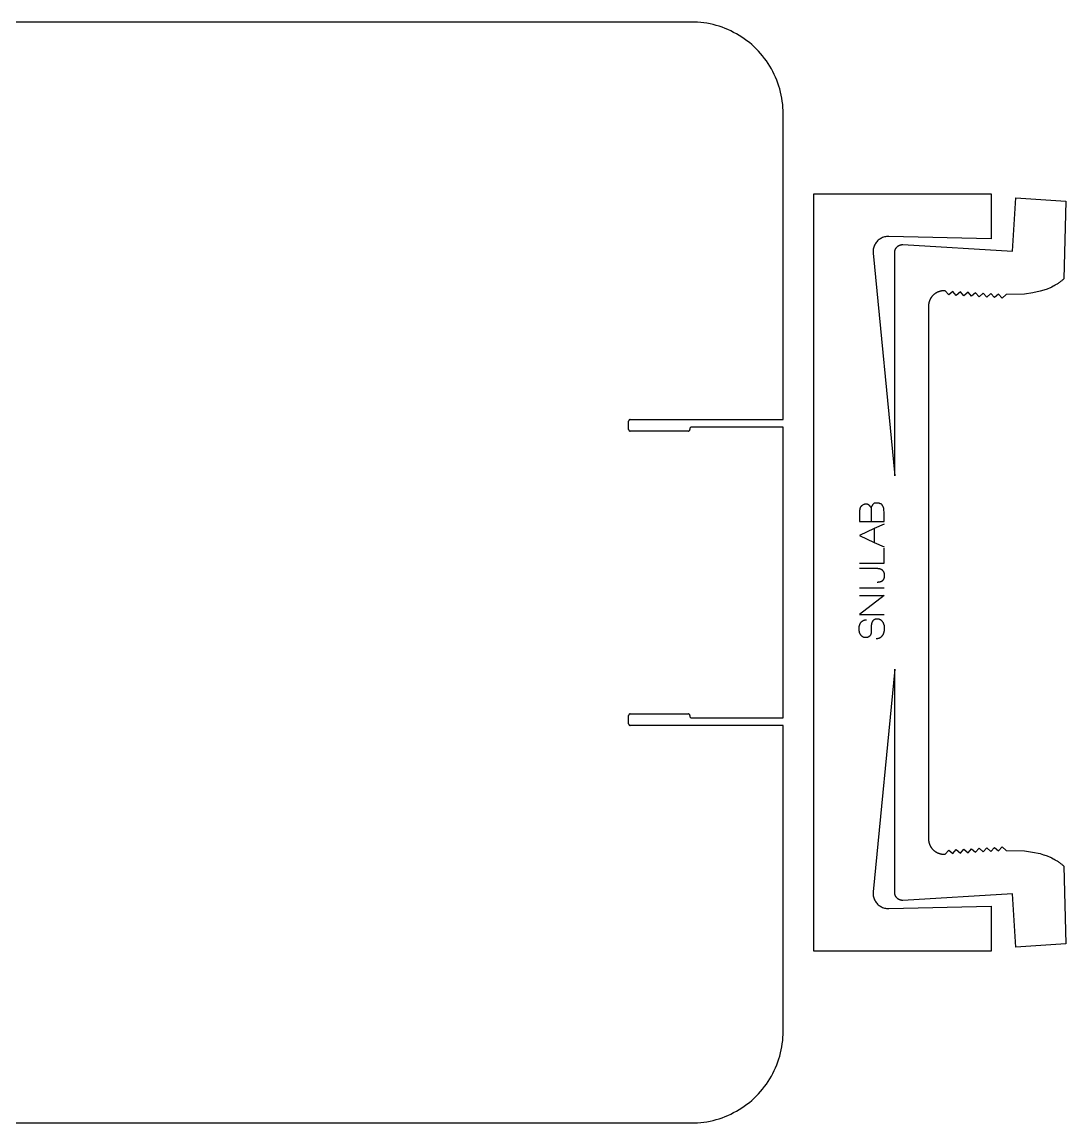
# Model space of a CAD drawing. Extents: x -136 to 136, y -72 to 72.
# Drawn here: x 0 to 136.5, y -72 to 72 of the extents above; entities that cross this region are included whole.
import ezdxf

# ---------------------------------------------------------------- set-up
doc = ezdxf.new("R2010")
doc.units = 0
doc.header["$MEASUREMENT"] = 0
doc.layers.get('0').update_dxf_attribs({"linetype": 'CONTINUOUS'})

msp = doc.modelspace()

# ---------------------------------------------------------------- linework, layer by layer
for p, q in [((87.51, 72), (-3.19, 72)), ((87.92, 71.99), (87.51, 72)), ((88.33, 71.97), (87.92, 71.99)), ((88.74, 71.94), (88.33, 71.97)), ((89.15, 71.89), (88.74, 71.94)), ((89.55, 71.83), (89.15, 71.89)), ((89.95, 71.75), (89.55, 71.83)), ((90.35, 71.66), (89.95, 71.75)), ((90.75, 71.56), (90.35, 71.66)), ((91.14, 71.44), (90.75, 71.56)), ((91.53, 71.31), (91.14, 71.44)), ((91.92, 71.16), (91.53, 71.31)), ((92.29, 71.01), (91.92, 71.16)), ((92.67, 70.84), (92.29, 71.01)), ((93.03, 70.65), (92.67, 70.84)), ((93.39, 70.46), (93.03, 70.65)), ((93.75, 70.25), (93.39, 70.46)), ((94.09, 70.03), (93.75, 70.25)), ((94.43, 69.8), (94.09, 70.03)), ((94.76, 69.56), (94.43, 69.8)), ((95.09, 69.31), (94.76, 69.56)), ((95.4, 69.04), (95.09, 69.31)), ((95.7, 68.77), (95.4, 69.04)), ((96, 68.49), (95.7, 68.77)), ((96.28, 68.19), (96, 68.49)), ((96.56, 67.89), (96.28, 68.19)), ((96.82, 67.57), (96.56, 67.89)), ((97.07, 67.25), (96.82, 67.57)), ((97.32, 66.92), (97.07, 67.25)), ((97.55, 66.58), (97.32, 66.92)), ((97.77, 66.24), (97.55, 66.58)), ((97.97, 65.88), (97.77, 66.24)), ((98.17, 65.52), (97.97, 65.88)), ((98.35, 65.15), (98.17, 65.52)), ((98.52, 64.78), (98.35, 65.15)), ((98.68, 64.4), (98.52, 64.78)), ((98.82, 64.02), (98.68, 64.4)), ((98.95, 63.63), (98.82, 64.02)), ((99.07, 63.24), (98.95, 63.63)), ((99.17, 62.84), (99.07, 63.24)), ((99.26, 62.44), (99.17, 62.84)), ((99.34, 62.04), (99.26, 62.44)), ((99.4, 61.63), (99.34, 62.04)), ((99.45, 61.23), (99.4, 61.63)), ((99.49, 60.82), (99.45, 61.23)), ((99.51, 60.41), (99.49, 60.82)), ((99.51, 60), (99.51, 60.41)), ((99.51, 20), (99.51, 60)), ((103.51, 49.54), (126.72, 49.54)), ((103.51, 0), (103.51, 49.54)), ((126.72, 49.54), (126.72, 43.65)), ((129.51, 42.04), (129.92, 49)), ((129.92, 49), (136.49, 48.57)), ((136.49, 48.57), (136.2, 38.43)), ((111.75, 43.26), (111.67, 43.16)), ((111.85, 43.36), (111.75, 43.26)), ((111.94, 43.45), (111.85, 43.36)), ((112.05, 43.54), (111.94, 43.45)), ((112.16, 43.62), (112.05, 43.54)), ((112.27, 43.69), (112.16, 43.62)), ((112.39, 43.75), (112.27, 43.69)), ((112.52, 43.81), (112.39, 43.75)), ((112.64, 43.85), (112.52, 43.81)), ((112.77, 43.89), (112.64, 43.85)), ((112.91, 43.92), (112.77, 43.89)), ((113.04, 43.94), (112.91, 43.92)), ((113.17, 43.95), (113.04, 43.94)), ((113.31, 43.95), (113.17, 43.95)), ((126.72, 43.65), (113.31, 43.95)), ((111.28, 42.16), (111.27, 42.03)), ((111.27, 42.03), (111.27, 41.89)), ((111.27, 41.89), (111.27, 41.76)), ((111.3, 42.3), (111.28, 42.16)), ((111.32, 42.43), (111.3, 42.3)), ((111.36, 42.56), (111.32, 42.43)), ((111.4, 42.69), (111.36, 42.56)), ((111.46, 42.81), (111.4, 42.69)), ((111.52, 42.93), (111.46, 42.81)), ((111.59, 43.05), (111.52, 42.93)), ((111.67, 43.16), (111.59, 43.05)), ((114.11, 41.99), (114.12, 42.03)), ((114.11, 41.96), (114.11, 41.99)), ((114.11, 41.92), (114.11, 41.96)), ((114.11, 41.88), (114.11, 41.92)), ((114.11, 39.88), (114.11, 41.88)), ((114.12, 42.06), (114.13, 42.08)), ((114.12, 42.03), (114.12, 42.06)), ((114.13, 42.11), (114.14, 42.13)), ((114.13, 42.08), (114.13, 42.11)), ((114.14, 42.13), (114.15, 42.16)), ((114.15, 42.18), (114.16, 42.21)), ((114.15, 42.16), (114.15, 42.18)), ((114.16, 42.21), (114.17, 42.23)), ((114.17, 42.23), (114.18, 42.25)), ((114.18, 42.25), (114.19, 42.28)), ((114.19, 42.28), (114.2, 42.3)), ((114.2, 42.3), (114.21, 42.33)), ((114.21, 42.33), (114.22, 42.35)), ((114.22, 42.35), (114.24, 42.37)), ((114.24, 42.37), (114.25, 42.39)), ((114.25, 42.39), (114.26, 42.42)), ((114.26, 42.42), (114.28, 42.44)), ((114.28, 42.44), (114.29, 42.46)), ((114.29, 42.46), (114.31, 42.48)), ((114.31, 42.48), (114.32, 42.5)), ((114.32, 42.5), (114.34, 42.53)), ((114.34, 42.53), (114.37, 42.56)), ((114.37, 42.56), (114.4, 42.58)), ((114.4, 42.58), (114.42, 42.61)), ((114.42, 42.61), (114.45, 42.63)), ((114.45, 42.63), (114.48, 42.66)), ((114.48, 42.66), (114.51, 42.68)), ((114.51, 42.68), (114.54, 42.7)), ((114.54, 42.7), (114.56, 42.72)), ((114.56, 42.72), (114.58, 42.73)), ((114.58, 42.73), (114.6, 42.75)), ((114.6, 42.75), (114.63, 42.76)), ((114.63, 42.76), (114.65, 42.77)), ((114.65, 42.77), (114.67, 42.78)), ((114.67, 42.78), (114.69, 42.79)), ((114.69, 42.79), (114.72, 42.8)), ((114.72, 42.8), (114.74, 42.81)), ((114.74, 42.81), (114.77, 42.82)), ((114.77, 42.82), (114.79, 42.83)), ((114.79, 42.83), (114.82, 42.84)), ((114.82, 42.84), (114.84, 42.85)), ((114.84, 42.85), (114.87, 42.85)), ((114.87, 42.85), (114.89, 42.86)), ((114.89, 42.86), (114.92, 42.86)), ((114.92, 42.86), (114.94, 42.87)), ((114.94, 42.87), (114.97, 42.87)), ((114.97, 42.87), (114.99, 42.88)), ((114.99, 42.88), (115.02, 42.88)), ((115.02, 42.88), (115.05, 42.88)), ((115.05, 42.88), (115.09, 42.88)), ((115.09, 42.88), (115.13, 42.88)), ((115.13, 42.88), (115.17, 42.88)), ((115.17, 42.88), (129.51, 42.04)), ((111.27, 41.76), (114.11, 12.65)), ((114.11, 12.65), (114.11, 39.88)), ((134.93, 37.49), (134.83, 37.44)), ((135.07, 37.57), (134.93, 37.49)), ((135.13, 37.61), (135.07, 37.57)), ((135.21, 37.66), (135.13, 37.61)), ((135.33, 37.73), (135.21, 37.66)), ((135.39, 37.77), (135.33, 37.73)), ((135.46, 37.81), (135.39, 37.77)), ((135.52, 37.85), (135.46, 37.81)), ((135.57, 37.9), (135.52, 37.85)), ((135.64, 37.94), (135.57, 37.9)), ((135.68, 37.97), (135.64, 37.94)), ((135.76, 38.04), (135.68, 37.97)), ((135.85, 38.1), (135.76, 38.04)), ((135.93, 38.17), (135.85, 38.1)), ((136, 38.23), (135.93, 38.17)), ((136.08, 38.3), (136, 38.23)), ((136.2, 38.43), (136.08, 38.3)), ((118.89, 36.01), (118.88, 35.99)), ((118.91, 36.03), (118.89, 36.01)), ((118.92, 36.05), (118.91, 36.03)), ((118.94, 36.07), (118.92, 36.05)), ((118.97, 36.11), (118.94, 36.07)), ((119, 36.15), (118.97, 36.11)), ((119.04, 36.18), (119, 36.15)), ((119.07, 36.22), (119.04, 36.18)), ((119.11, 36.26), (119.07, 36.22)), ((119.14, 36.29), (119.11, 36.26)), ((119.18, 36.32), (119.14, 36.29)), ((119.21, 36.36), (119.18, 36.32)), ((119.25, 36.39), (119.21, 36.36)), ((119.29, 36.42), (119.25, 36.39)), ((119.33, 36.45), (119.29, 36.42)), ((119.37, 36.48), (119.33, 36.45)), ((119.4, 36.49), (119.37, 36.48)), ((119.42, 36.51), (119.4, 36.49)), ((119.44, 36.52), (119.42, 36.51)), ((119.46, 36.54), (119.44, 36.52)), ((119.48, 36.55), (119.46, 36.54)), ((119.5, 36.56), (119.48, 36.55)), ((119.53, 36.58), (119.5, 36.56)), ((119.55, 36.59), (119.53, 36.58)), ((119.57, 36.6), (119.55, 36.59)), ((119.59, 36.61), (119.57, 36.6)), ((119.62, 36.62), (119.59, 36.61)), ((119.64, 36.64), (119.62, 36.62)), ((119.66, 36.65), (119.64, 36.64)), ((119.69, 36.66), (119.66, 36.65)), ((119.71, 36.67), (119.69, 36.66)), ((119.73, 36.68), (119.71, 36.67)), ((119.76, 36.69), (119.73, 36.68)), ((119.78, 36.7), (119.76, 36.69)), ((119.81, 36.71), (119.78, 36.7)), ((119.83, 36.72), (119.81, 36.71)), ((119.85, 36.72), (119.83, 36.72)), ((119.88, 36.73), (119.85, 36.72)), ((119.9, 36.74), (119.88, 36.73)), ((119.93, 36.75), (119.9, 36.74)), ((119.95, 36.76), (119.93, 36.75)), ((119.98, 36.76), (119.95, 36.76)), ((120, 36.77), (119.98, 36.76)), ((120.03, 36.78), (120, 36.77)), ((120.05, 36.78), (120.03, 36.78)), ((120.08, 36.79), (120.05, 36.78)), ((120.1, 36.79), (120.08, 36.79)), ((120.13, 36.8), (120.1, 36.79)), ((120.15, 36.8), (120.13, 36.8)), ((120.18, 36.81), (120.15, 36.8)), ((120.2, 36.81), (120.18, 36.81)), ((120.23, 36.82), (120.2, 36.81)), ((120.25, 36.82), (120.23, 36.82)), ((120.28, 36.82), (120.25, 36.82)), ((120.3, 36.83), (120.28, 36.82)), ((120.33, 36.83), (120.3, 36.83)), ((120.38, 36.83), (120.33, 36.83)), ((120.43, 36.83), (120.38, 36.83)), ((120.48, 36.84), (120.43, 36.83)), ((120.53, 36.84), (120.48, 36.84)), ((120.58, 36.84), (120.53, 36.84)), ((120.63, 36.83), (120.58, 36.84)), ((120.69, 36.83), (120.63, 36.83)), ((121.16, 36.3), (120.69, 36.83)), ((121.68, 36.77), (121.16, 36.3)), ((122.15, 36.24), (121.68, 36.77)), ((122.68, 36.71), (122.15, 36.24)), ((123.15, 36.18), (122.68, 36.71)), ((123.68, 36.65), (123.15, 36.18)), ((124.15, 36.13), (123.68, 36.65)), ((124.68, 36.6), (124.15, 36.13)), ((125.15, 36.07), (124.68, 36.6)), ((125.68, 36.54), (125.15, 36.07)), ((126.15, 36.01), (125.68, 36.54)), ((126.68, 36.48), (126.15, 36.01)), ((127.15, 35.95), (126.68, 36.48)), ((127.67, 36.42), (127.15, 35.95)), ((128.14, 35.89), (127.67, 36.42)), ((128.67, 36.36), (128.14, 35.89)), ((131.07, 36.42), (128.67, 36.36)), ((132.15, 36.56), (131.07, 36.42)), ((133.13, 36.78), (132.15, 36.56)), ((133.58, 36.91), (133.13, 36.78)), ((133.61, 36.92), (133.58, 36.91)), ((134.03, 37.07), (133.61, 36.92)), ((134.43, 37.24), (134.03, 37.07)), ((134.46, 37.25), (134.43, 37.24)), ((134.65, 37.34), (134.46, 37.25)), ((134.83, 37.44), (134.65, 37.34)), ((118.52, 34.94), (118.51, 34.89)), ((118.51, 34.89), (118.51, 34.84)), ((118.51, 34.84), (118.51, 34.59)), ((118.51, 34.59), (118.51, 12.65)), ((118.53, 35.09), (118.52, 35.04)), ((118.52, 35.04), (118.52, 34.99)), ((118.52, 34.99), (118.52, 34.94)), ((118.54, 35.14), (118.53, 35.09)), ((118.55, 35.21), (118.54, 35.19)), ((118.54, 35.19), (118.54, 35.16)), ((118.54, 35.16), (118.54, 35.14)), ((118.56, 35.26), (118.55, 35.24)), ((118.55, 35.24), (118.55, 35.21)), ((118.57, 35.31), (118.56, 35.29)), ((118.56, 35.29), (118.56, 35.26)), ((118.58, 35.34), (118.57, 35.31)), ((118.59, 35.39), (118.58, 35.36)), ((118.58, 35.36), (118.58, 35.34)), ((118.6, 35.41), (118.59, 35.39)), ((118.61, 35.46), (118.6, 35.44)), ((118.6, 35.44), (118.6, 35.41)), ((118.62, 35.48), (118.61, 35.46)), ((118.63, 35.51), (118.62, 35.48)), ((118.64, 35.53), (118.63, 35.51)), ((118.65, 35.56), (118.64, 35.53)), ((118.66, 35.58), (118.65, 35.56)), ((118.67, 35.6), (118.66, 35.58)), ((118.68, 35.63), (118.67, 35.6)), ((118.69, 35.65), (118.68, 35.63)), ((118.7, 35.68), (118.69, 35.65)), ((118.71, 35.7), (118.7, 35.68)), ((118.72, 35.72), (118.71, 35.7)), ((118.73, 35.75), (118.72, 35.72)), ((118.74, 35.77), (118.73, 35.75)), ((118.76, 35.79), (118.74, 35.77)), ((118.77, 35.81), (118.76, 35.79)), ((118.78, 35.84), (118.77, 35.81)), ((118.79, 35.86), (118.78, 35.84)), ((118.81, 35.88), (118.79, 35.86)), ((118.82, 35.9), (118.81, 35.88)), ((118.83, 35.92), (118.82, 35.9)), ((118.85, 35.94), (118.83, 35.92)), ((118.86, 35.97), (118.85, 35.94)), ((118.88, 35.99), (118.86, 35.97)), ((79.32, 19.83), (79.31, 19.8)), ((79.31, 18.7), (79.31, 19.8)), ((79.33, 19.88), (79.32, 19.86)), ((79.32, 19.86), (79.32, 19.83)), ((79.34, 19.91), (79.33, 19.88)), ((79.36, 19.93), (79.34, 19.91)), ((79.38, 19.95), (79.36, 19.93)), ((79.41, 19.97), (79.38, 19.95)), ((79.43, 19.98), (79.41, 19.97)), ((79.46, 19.99), (79.43, 19.98)), ((79.48, 20), (79.46, 19.99)), ((79.51, 20), (79.48, 20)), ((79.51, 20), (99.51, 20)), ((87.32, 18.83), (87.31, 18.8)), ((87.31, 18.8), (87.31, 18.7)), ((87.33, 18.88), (87.32, 18.86)), ((87.32, 18.86), (87.32, 18.83)), ((87.34, 18.91), (87.33, 18.88)), ((87.36, 18.93), (87.34, 18.91)), ((87.38, 18.95), (87.36, 18.93)), ((87.41, 18.97), (87.38, 18.95)), ((87.43, 18.98), (87.41, 18.97)), ((87.46, 18.99), (87.43, 18.98)), ((87.48, 19), (87.46, 18.99)), ((87.51, 19), (87.48, 19)), ((99.51, 19), (87.51, 19)), ((99.51, -19), (99.51, 19)), ((79.31, 18.7), (79.32, 18.67)), ((79.32, 18.67), (79.32, 18.64)), ((79.32, 18.64), (79.33, 18.62)), ((79.33, 18.62), (79.34, 18.59)), ((79.34, 18.59), (79.36, 18.57)), ((79.36, 18.57), (79.38, 18.55)), ((79.38, 18.55), (79.41, 18.53)), ((79.41, 18.53), (79.43, 18.52)), ((79.43, 18.52), (79.46, 18.51)), ((79.46, 18.51), (79.48, 18.5)), ((79.48, 18.5), (79.51, 18.5)), ((87.11, 18.5), (79.51, 18.5)), ((87.11, 18.5), (87.14, 18.5)), ((87.14, 18.5), (87.17, 18.51)), ((87.17, 18.51), (87.2, 18.52)), ((87.2, 18.52), (87.22, 18.53)), ((87.22, 18.53), (87.24, 18.55)), ((87.24, 18.55), (87.26, 18.57)), ((87.26, 18.57), (87.28, 18.59)), ((87.28, 18.59), (87.3, 18.62)), ((87.3, 18.62), (87.31, 18.64)), ((87.31, 18.67), (87.31, 18.7)), ((87.31, 18.64), (87.31, 18.67)), ((118.51, 12.65), (118.51, 0)), ((109.73, 8.67), (109.69, 8.63)), ((109.77, 8.7), (109.73, 8.67)), ((109.81, 8.73), (109.77, 8.7)), ((109.84, 8.76), (109.81, 8.73)), ((109.87, 8.79), (109.84, 8.76)), ((109.9, 8.81), (109.87, 8.79)), ((110.07, 8.89), (109.9, 8.81)), ((110.09, 8.9), (110.07, 8.89)), ((110.12, 8.91), (110.09, 8.9)), ((110.15, 8.92), (110.12, 8.91)), ((110.18, 8.92), (110.15, 8.92)), ((110.21, 8.93), (110.18, 8.92)), ((110.25, 8.93), (110.21, 8.93)), ((110.28, 8.94), (110.25, 8.93)), ((110.31, 8.94), (110.28, 8.94)), ((110.34, 8.94), (110.31, 8.94)), ((110.37, 8.94), (110.34, 8.94)), ((110.39, 8.95), (110.37, 8.94)), ((110.42, 8.95), (110.39, 8.95)), ((110.45, 8.94), (110.42, 8.95)), ((110.47, 8.94), (110.45, 8.94)), ((110.5, 8.94), (110.47, 8.94)), ((110.52, 8.93), (110.5, 8.94)), ((110.55, 8.92), (110.52, 8.93)), ((110.57, 8.91), (110.55, 8.92)), ((110.6, 8.9), (110.57, 8.91)), ((110.62, 8.89), (110.6, 8.9)), ((110.64, 8.88), (110.62, 8.89)), ((110.67, 8.86), (110.64, 8.88)), ((110.69, 8.85), (110.67, 8.86)), ((110.71, 8.83), (110.69, 8.85)), ((110.74, 8.81), (110.71, 8.83)), ((110.76, 8.79), (110.74, 8.81)), ((110.78, 8.77), (110.76, 8.79)), ((110.8, 8.75), (110.78, 8.77)), ((110.82, 8.73), (110.8, 8.75)), ((110.84, 8.71), (110.82, 8.73)), ((110.86, 8.69), (110.84, 8.71)), ((110.88, 8.67), (110.86, 8.69)), ((110.89, 8.65), (110.88, 8.67)), ((110.91, 8.63), (110.89, 8.65)), ((111.08, 8.64), (111.07, 8.62)), ((111.1, 8.67), (111.08, 8.64)), ((111.11, 8.69), (111.1, 8.67)), ((111.14, 8.73), (111.11, 8.69)), ((111.16, 8.77), (111.14, 8.73)), ((111.19, 8.81), (111.16, 8.77)), ((111.21, 8.84), (111.19, 8.81)), ((111.29, 8.94), (111.21, 8.84)), ((111.36, 9.01), (111.29, 8.94)), ((111.38, 9.02), (111.36, 9.01)), ((111.4, 9.04), (111.38, 9.02)), ((111.43, 9.05), (111.4, 9.04)), ((111.46, 9.06), (111.43, 9.05)), ((111.48, 9.06), (111.46, 9.06)), ((111.51, 9.07), (111.48, 9.06)), ((111.54, 9.08), (111.51, 9.07)), ((111.57, 9.08), (111.54, 9.08)), ((111.6, 9.08), (111.57, 9.08)), ((111.63, 9.09), (111.6, 9.08)), ((111.66, 9.09), (111.63, 9.09)), ((111.69, 9.09), (111.66, 9.09)), ((111.73, 9.09), (111.69, 9.09)), ((111.77, 9.09), (111.73, 9.09)), ((111.8, 9.09), (111.77, 9.09)), ((111.83, 9.09), (111.8, 9.09)), ((111.86, 9.09), (111.83, 9.09)), ((111.9, 9.09), (111.86, 9.09)), ((111.93, 9.09), (111.9, 9.09)), ((111.95, 9.08), (111.93, 9.09)), ((111.98, 9.08), (111.95, 9.08)), ((112.01, 9.07), (111.98, 9.08)), ((112.03, 9.07), (112.01, 9.07)), ((112.06, 9.06), (112.03, 9.07)), ((112.08, 9.05), (112.06, 9.06)), ((112.11, 9.04), (112.08, 9.05)), ((112.14, 9.03), (112.11, 9.04)), ((112.17, 9.02), (112.14, 9.03)), ((112.19, 9), (112.17, 9.02)), ((112.22, 9), (112.19, 9)), ((112.25, 8.99), (112.22, 9)), ((112.28, 8.98), (112.25, 8.99)), ((112.31, 8.97), (112.28, 8.98)), ((112.33, 8.96), (112.31, 8.97)), ((112.36, 8.94), (112.33, 8.96)), ((112.38, 8.92), (112.36, 8.94)), ((112.4, 8.9), (112.38, 8.92)), ((112.42, 8.88), (112.4, 8.9)), ((112.44, 8.86), (112.42, 8.88)), ((112.46, 8.84), (112.44, 8.86)), ((112.47, 8.81), (112.46, 8.84)), ((112.49, 8.79), (112.47, 8.81)), ((112.5, 8.76), (112.49, 8.79)), ((112.56, 8.63), (112.5, 8.76)), ((109.51, 8.02), (109.5, 7.98)), ((109.5, 7.98), (109.5, 6.67)), ((109.52, 8.2), (109.51, 8.18)), ((109.51, 8.18), (109.51, 8.15)), ((109.51, 8.15), (109.51, 8.12)), ((109.51, 8.12), (109.51, 8.08)), ((109.51, 8.08), (109.51, 8.05)), ((109.51, 8.05), (109.51, 8.02)), ((109.53, 8.29), (109.52, 8.26)), ((109.52, 8.26), (109.52, 8.23)), ((109.52, 8.23), (109.52, 8.2)), ((109.54, 8.36), (109.53, 8.33)), ((109.53, 8.33), (109.53, 8.29)), ((109.55, 8.39), (109.54, 8.36)), ((109.56, 8.43), (109.55, 8.39)), ((109.58, 8.47), (109.56, 8.43)), ((109.59, 8.51), (109.58, 8.47)), ((109.6, 8.53), (109.59, 8.51)), ((109.65, 8.58), (109.6, 8.53)), ((109.69, 8.63), (109.65, 8.58)), ((110.93, 8.61), (110.91, 8.63)), ((110.94, 8.58), (110.93, 8.61)), ((110.96, 8.56), (110.94, 8.58)), ((110.97, 8.54), (110.96, 8.56)), ((110.99, 8.52), (110.97, 8.54)), ((111, 8.49), (110.99, 8.52)), ((111.03, 8.55), (111, 8.49)), ((111, 8.49), (111, 6.69)), ((111.06, 8.6), (111.03, 8.55)), ((111.07, 8.62), (111.06, 8.6)), ((112.61, 8.53), (112.56, 8.63)), ((112.64, 8.47), (112.61, 8.53)), ((112.65, 8.44), (112.64, 8.47)), ((112.66, 8.41), (112.65, 8.44)), ((112.68, 8.15), (112.66, 8.41)), ((112.71, 7.9), (112.68, 8.15)), ((112.71, 6.67), (112.71, 7.9)), ((109.5, 6.67), (111, 6.69)), ((111, 6.69), (112.71, 6.67)), ((112.73, 6.34), (111.43, 5.74)), ((111.43, 5.74), (109.48, 4.82)), ((109.48, 4.82), (111.43, 3.94)), ((111.43, 5.74), (111.43, 3.94)), ((111.43, 3.94), (112.73, 3.35)), ((112.73, 1.2), (112.73, 3.2)), ((109.48, 1.2), (112.73, 1.2)), ((111.72, 0.52), (109.48, 0.52)), ((111.75, 0.52), (111.72, 0.52)), ((111.78, 0.51), (111.75, 0.52)), ((111.82, 0.51), (111.78, 0.51)), ((111.85, 0.51), (111.82, 0.51)), ((111.88, 0.51), (111.85, 0.51)), ((111.91, 0.51), (111.88, 0.51)), ((111.94, 0.5), (111.91, 0.51)), ((111.97, 0.5), (111.94, 0.5)), ((112, 0.49), (111.97, 0.5)), ((112.03, 0.49), (112, 0.49)), ((112.05, 0.48), (112.03, 0.49)), ((112.08, 0.48), (112.05, 0.48)), ((112.11, 0.47), (112.08, 0.48)), ((112.13, 0.47), (112.11, 0.47)), ((112.16, 0.46), (112.13, 0.47)), ((112.18, 0.45), (112.16, 0.46)), ((112.21, 0.44), (112.18, 0.45)), ((112.24, 0.43), (112.21, 0.44)), ((112.28, 0.42), (112.24, 0.43)), ((112.31, 0.4), (112.28, 0.42)), ((112.35, 0.39), (112.31, 0.4)), ((112.38, 0.37), (112.35, 0.39)), ((112.41, 0.36), (112.38, 0.37)), ((112.44, 0.34), (112.41, 0.36)), ((112.46, 0.32), (112.44, 0.34)), ((112.49, 0.3), (112.46, 0.32)), ((112.51, 0.28), (112.49, 0.3)), ((112.54, 0.25), (112.51, 0.28)), ((112.56, 0.23), (112.54, 0.25)), ((112.58, 0.21), (112.56, 0.23)), ((112.6, 0.18), (112.58, 0.21)), ((112.62, 0.15), (112.6, 0.18)), ((112.64, 0.13), (112.62, 0.15)), ((112.66, 0.1), (112.64, 0.13)), ((112.67, 0.07), (112.66, 0.1)), ((112.69, 0.04), (112.67, 0.07)), ((112.7, 0.01), (112.69, 0.04)), ((112.71, -0.02), (112.7, 0.01)), ((103.51, -49.54), (103.51, 0)), ((111.8, -1.25), (111.83, -1.25)), ((111.83, -1.25), (111.86, -1.25)), ((111.86, -1.25), (111.89, -1.25)), ((111.89, -1.25), (111.91, -1.25)), ((111.91, -1.25), (111.94, -1.25)), ((111.94, -1.25), (111.97, -1.24)), ((111.97, -1.24), (112, -1.24)), ((112, -1.24), (112.02, -1.24)), ((112.02, -1.24), (112.05, -1.23)), ((112.05, -1.23), (112.08, -1.23)), ((112.08, -1.23), (112.1, -1.23)), ((112.1, -1.23), (112.14, -1.22)), ((112.14, -1.22), (112.18, -1.21)), ((112.18, -1.21), (112.21, -1.2)), ((112.21, -1.2), (112.24, -1.19)), ((112.24, -1.19), (112.28, -1.18)), ((112.28, -1.18), (112.31, -1.17)), ((112.31, -1.17), (112.34, -1.16)), ((112.34, -1.16), (112.37, -1.14)), ((112.37, -1.14), (112.4, -1.13)), ((112.4, -1.13), (112.43, -1.11)), ((112.43, -1.11), (112.45, -1.1)), ((112.45, -1.1), (112.48, -1.08)), ((112.48, -1.08), (112.5, -1.06)), ((112.5, -1.06), (112.53, -1.04)), ((112.53, -1.04), (112.55, -1.02)), ((112.55, -1.02), (112.57, -1)), ((112.57, -1), (112.59, -0.98)), ((112.59, -0.98), (112.61, -0.95)), ((112.61, -0.95), (112.63, -0.93)), ((112.63, -0.93), (112.64, -0.9)), ((112.64, -0.9), (112.66, -0.88)), ((112.66, -0.88), (112.67, -0.85)), ((112.67, -0.85), (112.69, -0.82)), ((112.69, -0.82), (112.7, -0.79)), ((112.7, -0.79), (112.71, -0.76)), ((112.72, -0.06), (112.71, -0.02)), ((112.71, -0.76), (112.72, -0.73)), ((112.73, -0.09), (112.72, -0.06)), ((112.72, -0.73), (112.73, -0.69)), ((112.74, -0.13), (112.73, -0.09)), ((112.73, -0.69), (112.74, -0.66)), ((112.75, -0.16), (112.74, -0.13)), ((112.74, -0.66), (112.75, -0.63)), ((112.76, -0.2), (112.75, -0.16)), ((112.75, -0.59), (112.76, -0.55)), ((112.75, -0.63), (112.75, -0.59)), ((112.76, -0.22), (112.76, -0.2)), ((112.76, -0.25), (112.76, -0.22)), ((112.76, -0.28), (112.76, -0.25)), ((112.77, -0.3), (112.76, -0.28)), ((112.76, -0.49), (112.77, -0.47)), ((112.76, -0.52), (112.76, -0.49)), ((112.76, -0.55), (112.76, -0.52)), ((112.77, -0.33), (112.77, -0.3)), ((112.77, -0.36), (112.77, -0.33)), ((112.77, -0.39), (112.77, -0.36)), ((112.77, -0.41), (112.77, -0.39)), ((112.77, -0.44), (112.77, -0.41)), ((112.77, -0.47), (112.77, -0.44)), ((118.51, 0), (118.51, -12.65)), ((109.5, -2.01), (112.71, -2.02)), ((112.71, -2.99), (109.48, -5.51)), ((109.5, -2.99), (112.71, -2.99)), ((109.48, -5.51), (112.73, -5.51)), ((109.45, -7.17), (109.46, -7.14)), ((109.45, -7.2), (109.45, -7.17)), ((109.46, -7.12), (109.47, -7.09)), ((109.46, -7.14), (109.46, -7.12)), ((109.47, -7.03), (109.48, -7)), ((109.47, -7.06), (109.47, -7.03)), ((109.47, -7.09), (109.47, -7.06)), ((109.48, -7), (109.49, -6.98)), ((109.49, -6.95), (109.5, -6.93)), ((109.49, -6.98), (109.49, -6.95)), ((109.5, -6.93), (109.51, -6.9)), ((109.51, -6.87), (109.52, -6.85)), ((109.51, -6.9), (109.51, -6.87)), ((109.52, -6.85), (109.53, -6.82)), ((109.53, -6.82), (109.54, -6.8)), ((109.54, -6.8), (109.55, -6.77)), ((109.55, -6.77), (109.57, -6.73)), ((109.57, -6.73), (109.58, -6.7)), ((109.58, -6.7), (109.6, -6.66)), ((109.6, -6.66), (109.62, -6.63)), ((109.62, -6.63), (109.63, -6.6)), ((109.63, -6.6), (109.65, -6.57)), ((109.65, -6.57), (109.67, -6.55)), ((109.67, -6.55), (109.68, -6.53)), ((109.68, -6.53), (109.7, -6.51)), ((109.7, -6.51), (109.72, -6.49)), ((109.72, -6.49), (109.74, -6.47)), ((109.74, -6.47), (109.75, -6.45)), ((109.75, -6.45), (109.77, -6.43)), ((109.77, -6.43), (109.79, -6.41)), ((109.79, -6.41), (109.81, -6.4)), ((109.81, -6.4), (109.83, -6.38)), ((109.83, -6.38), (109.85, -6.36)), ((109.85, -6.36), (109.87, -6.35)), ((109.87, -6.35), (109.89, -6.33)), ((109.89, -6.33), (109.91, -6.32)), ((109.91, -6.32), (109.94, -6.31)), ((109.94, -6.31), (109.96, -6.29)), ((109.96, -6.29), (109.98, -6.28)), ((109.98, -6.28), (110.01, -6.27)), ((110.01, -6.27), (110.03, -6.26)), ((110.03, -6.26), (110.06, -6.25)), ((110.06, -6.25), (110.08, -6.24)), ((110.08, -6.24), (110.11, -6.23)), ((110.11, -6.23), (110.13, -6.22)), ((110.13, -6.22), (110.16, -6.22)), ((110.16, -6.22), (110.19, -6.21)), ((110.19, -6.21), (110.21, -6.21)), ((110.21, -6.21), (110.24, -6.2)), ((110.24, -6.2), (110.27, -6.2)), ((110.27, -6.2), (110.3, -6.19)), ((110.3, -6.19), (110.33, -6.19)), ((110.33, -6.19), (110.36, -6.19)), ((110.36, -6.19), (110.39, -6.18)), ((111.02, -7.03), (111.01, -7.06)), ((111.01, -7.06), (111.01, -7.09)), ((111.01, -7.09), (111.01, -7.12)), ((111.01, -7.12), (111.01, -7.15)), ((111.01, -7.15), (111.01, -7.21)), ((111.03, -6.91), (111.02, -6.94)), ((111.02, -6.94), (111.02, -6.97)), ((111.02, -6.97), (111.02, -7)), ((111.02, -7), (111.02, -7.03)), ((111.04, -6.83), (111.03, -6.86)), ((111.03, -6.86), (111.03, -6.89)), ((111.03, -6.89), (111.03, -6.91)), ((111.05, -6.78), (111.04, -6.81)), ((111.04, -6.81), (111.04, -6.83)), ((111.06, -6.73), (111.05, -6.78)), ((111.07, -6.69), (111.06, -6.73)), ((111.08, -6.64), (111.07, -6.69)), ((111.09, -6.61), (111.08, -6.64)), ((111.1, -6.58), (111.09, -6.61)), ((111.11, -6.55), (111.1, -6.58)), ((111.12, -6.52), (111.11, -6.55)), ((111.13, -6.49), (111.12, -6.52)), ((111.14, -6.47), (111.13, -6.49)), ((111.15, -6.44), (111.14, -6.47)), ((111.17, -6.42), (111.15, -6.44)), ((111.18, -6.4), (111.17, -6.42)), ((111.2, -6.37), (111.18, -6.4)), ((111.22, -6.35), (111.2, -6.37)), ((111.23, -6.32), (111.22, -6.35)), ((111.25, -6.3), (111.23, -6.32)), ((111.27, -6.28), (111.25, -6.3)), ((111.3, -6.26), (111.27, -6.28)), ((111.32, -6.24), (111.3, -6.26)), ((111.34, -6.22), (111.32, -6.24)), ((111.37, -6.2), (111.34, -6.22)), ((111.39, -6.19), (111.37, -6.2)), ((111.42, -6.17), (111.39, -6.19)), ((111.44, -6.16), (111.42, -6.17)), ((111.47, -6.15), (111.44, -6.16)), ((111.5, -6.14), (111.47, -6.15)), ((111.53, -6.13), (111.5, -6.14)), ((111.56, -6.12), (111.53, -6.13)), ((111.58, -6.11), (111.56, -6.12)), ((111.61, -6.11), (111.58, -6.11)), ((111.64, -6.1), (111.61, -6.11)), ((111.66, -6.1), (111.64, -6.1)), ((111.69, -6.09), (111.66, -6.1)), ((111.72, -6.09), (111.69, -6.09)), ((111.74, -6.09), (111.72, -6.09)), ((111.77, -6.09), (111.74, -6.09)), ((111.8, -6.09), (111.77, -6.09)), ((111.83, -6.09), (111.8, -6.09)), ((111.86, -6.09), (111.83, -6.09)), ((111.89, -6.09), (111.86, -6.09)), ((111.92, -6.09), (111.89, -6.09)), ((111.94, -6.1), (111.92, -6.09)), ((111.97, -6.1), (111.94, -6.1)), ((112, -6.1), (111.97, -6.1)), ((112.02, -6.11), (112, -6.1)), ((112.05, -6.12), (112.02, -6.11)), ((112.07, -6.12), (112.05, -6.12)), ((112.1, -6.13), (112.07, -6.12)), ((112.12, -6.14), (112.1, -6.13)), ((112.15, -6.15), (112.12, -6.14)), ((112.17, -6.16), (112.15, -6.15)), ((112.2, -6.17), (112.17, -6.16)), ((112.22, -6.18), (112.2, -6.17)), ((112.24, -6.19), (112.22, -6.18)), ((112.26, -6.21), (112.24, -6.19)), ((112.29, -6.22), (112.26, -6.21)), ((112.31, -6.23), (112.29, -6.22)), ((112.33, -6.25), (112.31, -6.23)), ((112.35, -6.26), (112.33, -6.25)), ((112.37, -6.28), (112.35, -6.26)), ((112.39, -6.3), (112.37, -6.28)), ((112.41, -6.32), (112.39, -6.3)), ((112.43, -6.33), (112.41, -6.32)), ((112.45, -6.35), (112.43, -6.33)), ((112.46, -6.37), (112.45, -6.35)), ((112.48, -6.39), (112.46, -6.37)), ((112.5, -6.42), (112.48, -6.39)), ((112.52, -6.44), (112.5, -6.42)), ((112.53, -6.46), (112.52, -6.44)), ((112.55, -6.49), (112.53, -6.46)), ((112.58, -6.52), (112.55, -6.49)), ((112.59, -6.56), (112.58, -6.52)), ((112.61, -6.59), (112.59, -6.56)), ((112.63, -6.61), (112.61, -6.59)), ((112.64, -6.64), (112.63, -6.61)), ((112.65, -6.66), (112.64, -6.64)), ((112.66, -6.68), (112.65, -6.66)), ((112.67, -6.71), (112.66, -6.68)), ((112.68, -6.73), (112.67, -6.71)), ((112.69, -6.75), (112.68, -6.73)), ((112.69, -6.78), (112.69, -6.75)), ((112.7, -6.8), (112.69, -6.78)), ((112.71, -6.83), (112.7, -6.8)), ((112.72, -6.85), (112.71, -6.83)), ((112.72, -6.88), (112.72, -6.85)), ((112.73, -6.91), (112.72, -6.88)), ((112.74, -6.93), (112.73, -6.91)), ((112.74, -6.96), (112.74, -6.93)), ((112.75, -6.99), (112.74, -6.96)), ((112.75, -7.01), (112.75, -6.99)), ((112.75, -7.04), (112.75, -7.01)), ((112.76, -7.07), (112.75, -7.04)), ((112.76, -7.1), (112.76, -7.07)), ((112.76, -7.13), (112.76, -7.1)), ((112.76, -7.15), (112.76, -7.13)), ((112.77, -7.18), (112.76, -7.15)), ((112.77, -7.21), (112.77, -7.18)), ((109.44, -7.33), (109.45, -7.29)), ((109.44, -7.36), (109.44, -7.33)), ((109.44, -7.39), (109.44, -7.36)), ((109.44, -7.42), (109.44, -7.39)), ((109.44, -7.45), (109.44, -7.42)), ((109.45, -7.47), (109.44, -7.45)), ((109.45, -7.23), (109.45, -7.2)), ((109.45, -7.26), (109.45, -7.23)), ((109.45, -7.29), (109.45, -7.26)), ((109.45, -7.5), (109.45, -7.47)), ((109.45, -7.53), (109.45, -7.5)), ((109.45, -7.55), (109.45, -7.53)), ((109.45, -7.58), (109.45, -7.55)), ((109.46, -7.61), (109.45, -7.58)), ((109.46, -7.63), (109.46, -7.61)), ((109.46, -7.66), (109.46, -7.63)), ((109.47, -7.68), (109.46, -7.66)), ((109.48, -7.72), (109.47, -7.68)), ((109.48, -7.76), (109.48, -7.72)), ((109.49, -7.8), (109.48, -7.76)), ((109.5, -7.83), (109.49, -7.8)), ((109.51, -7.87), (109.5, -7.83)), ((109.52, -7.9), (109.51, -7.87)), ((109.54, -7.94), (109.52, -7.9)), ((109.55, -7.97), (109.54, -7.94)), ((109.56, -8), (109.55, -7.97)), ((109.58, -8.03), (109.56, -8)), ((109.6, -8.07), (109.58, -8.03)), ((109.61, -8.1), (109.6, -8.07)), ((109.63, -8.13), (109.61, -8.1)), ((109.65, -8.16), (109.63, -8.13)), ((109.67, -8.18), (109.65, -8.16)), ((109.68, -8.2), (109.67, -8.18)), ((109.7, -8.22), (109.68, -8.2)), ((109.71, -8.24), (109.7, -8.22)), ((109.73, -8.26), (109.71, -8.24)), ((109.76, -8.29), (109.73, -8.26)), ((109.78, -8.31), (109.76, -8.29)), ((109.81, -8.34), (109.78, -8.31)), ((109.84, -8.36), (109.81, -8.34)), ((109.87, -8.38), (109.84, -8.36)), ((109.9, -8.4), (109.87, -8.38)), ((109.93, -8.42), (109.9, -8.4)), ((109.96, -8.44), (109.93, -8.42)), ((109.99, -8.45), (109.96, -8.44)), ((110.02, -8.47), (109.99, -8.45)), ((110.06, -8.48), (110.02, -8.47)), ((110.09, -8.49), (110.06, -8.48)), ((110.13, -8.5), (110.09, -8.49)), ((110.17, -8.51), (110.13, -8.5)), ((110.2, -8.51), (110.17, -8.51)), ((110.23, -8.51), (110.2, -8.51)), ((110.25, -8.52), (110.23, -8.51)), ((110.28, -8.52), (110.25, -8.52)), ((110.31, -8.52), (110.28, -8.52)), ((110.34, -8.52), (110.31, -8.52)), ((110.38, -8.52), (110.34, -8.52)), ((110.41, -8.51), (110.38, -8.52)), ((110.44, -8.51), (110.41, -8.51)), ((110.47, -8.5), (110.44, -8.51)), ((110.5, -8.49), (110.47, -8.5)), ((110.53, -8.49), (110.5, -8.49)), ((110.56, -8.48), (110.53, -8.49)), ((110.59, -8.46), (110.56, -8.48)), ((110.62, -8.45), (110.59, -8.46)), ((110.65, -8.44), (110.62, -8.45)), ((110.67, -8.42), (110.65, -8.44)), ((110.7, -8.41), (110.67, -8.42)), ((110.73, -8.39), (110.7, -8.41)), ((110.75, -8.37), (110.73, -8.39)), ((110.78, -8.35), (110.75, -8.37)), ((110.8, -8.33), (110.78, -8.35)), ((110.82, -8.31), (110.8, -8.33)), ((110.84, -8.29), (110.82, -8.31)), ((110.86, -8.27), (110.84, -8.29)), ((110.88, -8.25), (110.86, -8.27)), ((110.9, -8.22), (110.88, -8.25)), ((110.92, -8.2), (110.9, -8.22)), ((110.93, -8.17), (110.92, -8.2)), ((110.95, -8.14), (110.93, -8.17)), ((110.96, -8.11), (110.95, -8.14)), ((110.97, -8.08), (110.96, -8.11)), ((110.98, -8.05), (110.97, -8.08)), ((110.99, -8.02), (110.98, -8.05)), ((111, -7.99), (110.99, -8.02)), ((111.01, -7.93), (111, -7.96)), ((111, -7.96), (111, -7.99)), ((111.01, -7.21), (111.01, -7.9)), ((111.01, -7.9), (111.01, -7.93)), ((111.68, -8.64), (111.72, -8.64)), ((111.72, -8.64), (111.75, -8.64)), ((111.75, -8.64), (111.78, -8.63)), ((111.78, -8.63), (111.82, -8.63)), ((111.82, -8.63), (111.85, -8.63)), ((111.85, -8.63), (111.88, -8.62)), ((111.88, -8.62), (111.91, -8.61)), ((111.91, -8.61), (111.94, -8.61)), ((111.94, -8.61), (111.97, -8.6)), ((111.97, -8.6), (112, -8.59)), ((112, -8.59), (112.03, -8.58)), ((112.03, -8.58), (112.06, -8.57)), ((112.06, -8.57), (112.09, -8.56)), ((112.09, -8.56), (112.12, -8.55)), ((112.12, -8.55), (112.14, -8.54)), ((112.14, -8.54), (112.17, -8.53)), ((112.17, -8.53), (112.2, -8.51)), ((112.2, -8.51), (112.22, -8.5)), ((112.22, -8.5), (112.25, -8.48)), ((112.25, -8.48), (112.27, -8.47)), ((112.27, -8.47), (112.29, -8.45)), ((112.29, -8.45), (112.32, -8.43)), ((112.32, -8.43), (112.34, -8.41)), ((112.34, -8.41), (112.36, -8.39)), ((112.36, -8.39), (112.38, -8.37)), ((112.38, -8.37), (112.41, -8.35)), ((112.41, -8.35), (112.43, -8.33)), ((112.43, -8.33), (112.45, -8.31)), ((112.45, -8.31), (112.47, -8.29)), ((112.47, -8.29), (112.48, -8.26)), ((112.48, -8.26), (112.5, -8.24)), ((112.5, -8.24), (112.52, -8.21)), ((112.52, -8.21), (112.54, -8.19)), ((112.54, -8.19), (112.55, -8.17)), ((112.55, -8.17), (112.57, -8.14)), ((112.57, -8.14), (112.58, -8.12)), ((112.58, -8.12), (112.59, -8.09)), ((112.59, -8.09), (112.61, -8.07)), ((112.61, -8.07), (112.62, -8.04)), ((112.62, -8.04), (112.63, -8.02)), ((112.63, -8.02), (112.64, -7.99)), ((112.64, -7.99), (112.65, -7.97)), ((112.65, -7.97), (112.66, -7.94)), ((112.66, -7.94), (112.67, -7.91)), ((112.67, -7.91), (112.68, -7.88)), ((112.68, -7.88), (112.69, -7.86)), ((112.69, -7.86), (112.7, -7.83)), ((112.7, -7.83), (112.71, -7.8)), ((112.71, -7.77), (112.72, -7.74)), ((112.71, -7.8), (112.71, -7.77)), ((112.72, -7.74), (112.73, -7.71)), ((112.73, -7.68), (112.74, -7.65)), ((112.73, -7.71), (112.73, -7.68)), ((112.74, -7.61), (112.75, -7.58)), ((112.74, -7.65), (112.74, -7.61)), ((112.75, -7.55), (112.76, -7.52)), ((112.75, -7.58), (112.75, -7.55)), ((112.76, -7.41), (112.77, -7.38)), ((112.76, -7.45), (112.76, -7.41)), ((112.76, -7.48), (112.76, -7.45)), ((112.76, -7.52), (112.76, -7.48)), ((112.77, -7.24), (112.77, -7.21)), ((112.77, -7.27), (112.77, -7.24)), ((112.77, -7.31), (112.77, -7.27)), ((112.77, -7.34), (112.77, -7.31)), ((112.77, -7.38), (112.77, -7.34)), ((114.11, -12.65), (111.27, -41.76)), ((114.11, -39.88), (114.11, -12.65)), ((118.51, -12.65), (118.51, -34.59)), ((79.32, -18.67), (79.31, -18.7)), ((79.31, -19.8), (79.31, -18.7)), ((79.33, -18.62), (79.32, -18.64)), ((79.32, -18.64), (79.32, -18.67)), ((79.34, -18.59), (79.33, -18.62)), ((79.36, -18.57), (79.34, -18.59)), ((79.38, -18.55), (79.36, -18.57)), ((79.41, -18.53), (79.38, -18.55)), ((79.43, -18.52), (79.41, -18.53)), ((79.46, -18.51), (79.43, -18.52)), ((79.48, -18.5), (79.46, -18.51)), ((79.51, -18.5), (79.48, -18.5)), ((79.51, -18.5), (87.11, -18.5)), ((87.14, -18.5), (87.11, -18.5)), ((87.17, -18.51), (87.14, -18.5)), ((87.2, -18.52), (87.17, -18.51)), ((87.22, -18.53), (87.2, -18.52)), ((87.24, -18.55), (87.22, -18.53)), ((87.26, -18.57), (87.24, -18.55)), ((87.28, -18.59), (87.26, -18.57)), ((87.3, -18.62), (87.28, -18.59)), ((87.31, -18.64), (87.3, -18.62)), ((87.31, -18.67), (87.31, -18.64)), ((87.31, -18.7), (87.31, -18.67)), ((87.31, -18.7), (87.31, -18.8)), ((79.31, -19.8), (79.32, -19.83)), ((79.32, -19.83), (79.32, -19.86)), ((79.32, -19.86), (79.33, -19.88)), ((79.33, -19.88), (79.34, -19.91)), ((79.34, -19.91), (79.36, -19.93)), ((79.36, -19.93), (79.38, -19.95)), ((79.38, -19.95), (79.41, -19.97)), ((79.41, -19.97), (79.43, -19.98)), ((79.43, -19.98), (79.46, -19.99)), ((79.46, -19.99), (79.48, -20)), ((79.48, -20), (79.51, -20)), ((99.51, -20), (79.51, -20)), ((87.31, -18.8), (87.32, -18.83)), ((87.32, -18.83), (87.32, -18.86)), ((87.32, -18.86), (87.33, -18.88)), ((87.33, -18.88), (87.34, -18.91)), ((87.34, -18.91), (87.36, -18.93)), ((87.36, -18.93), (87.38, -18.95)), ((87.38, -18.95), (87.41, -18.97)), ((87.41, -18.97), (87.43, -18.98)), ((87.43, -18.98), (87.46, -18.99)), ((87.46, -18.99), (87.48, -19)), ((87.48, -19), (87.51, -19)), ((87.51, -19), (99.51, -19)), ((99.51, -60), (99.51, -20)), ((118.51, -34.59), (118.51, -34.84)), ((118.51, -34.84), (118.51, -34.89)), ((118.51, -34.89), (118.52, -34.94)), ((118.52, -34.94), (118.52, -34.99)), ((118.52, -34.99), (118.52, -35.04)), ((118.52, -35.04), (118.53, -35.09)), ((118.53, -35.09), (118.54, -35.14)), ((118.54, -35.14), (118.54, -35.16)), ((118.54, -35.16), (118.54, -35.19)), ((118.54, -35.19), (118.55, -35.21)), ((118.55, -35.21), (118.55, -35.24)), ((118.55, -35.24), (118.56, -35.26)), ((118.56, -35.26), (118.56, -35.29)), ((118.56, -35.29), (118.57, -35.31)), ((118.57, -35.31), (118.58, -35.34)), ((118.58, -35.34), (118.58, -35.36)), ((118.58, -35.36), (118.59, -35.39)), ((118.59, -35.39), (118.6, -35.41)), ((118.6, -35.41), (118.6, -35.44)), ((118.6, -35.44), (118.61, -35.46)), ((118.61, -35.46), (118.62, -35.48)), ((118.62, -35.48), (118.63, -35.51)), ((118.63, -35.51), (118.64, -35.53)), ((118.64, -35.53), (118.65, -35.56)), ((118.65, -35.56), (118.66, -35.58)), ((118.66, -35.58), (118.67, -35.6)), ((118.67, -35.6), (118.68, -35.63)), ((118.68, -35.63), (118.69, -35.65)), ((118.69, -35.65), (118.7, -35.68)), ((118.7, -35.68), (118.71, -35.7)), ((118.71, -35.7), (118.72, -35.72)), ((118.72, -35.72), (118.73, -35.75)), ((118.73, -35.75), (118.74, -35.77)), ((118.74, -35.77), (118.76, -35.79)), ((118.76, -35.79), (118.77, -35.81)), ((118.77, -35.81), (118.78, -35.84)), ((118.78, -35.84), (118.79, -35.86)), ((118.79, -35.86), (118.81, -35.88)), ((118.81, -35.88), (118.82, -35.9)), ((118.82, -35.9), (118.83, -35.92)), ((118.83, -35.92), (118.85, -35.94)), ((118.85, -35.94), (118.86, -35.97)), ((118.86, -35.97), (118.88, -35.99)), ((118.88, -35.99), (118.89, -36.01)), ((126.68, -36.48), (127.15, -35.95)), ((127.15, -35.95), (127.67, -36.42)), ((127.67, -36.42), (128.14, -35.89)), ((128.14, -35.89), (128.67, -36.36)), ((118.89, -36.01), (118.91, -36.03)), ((118.91, -36.03), (118.92, -36.05)), ((118.92, -36.05), (118.94, -36.07)), ((118.94, -36.07), (118.97, -36.11)), ((118.97, -36.11), (119, -36.15)), ((119, -36.15), (119.04, -36.18)), ((119.04, -36.18), (119.07, -36.22)), ((119.07, -36.22), (119.11, -36.26)), ((119.11, -36.26), (119.14, -36.29)), ((119.14, -36.29), (119.18, -36.32)), ((119.18, -36.32), (119.21, -36.36)), ((119.21, -36.36), (119.25, -36.39)), ((119.25, -36.39), (119.29, -36.42)), ((119.29, -36.42), (119.33, -36.45)), ((119.33, -36.45), (119.37, -36.48)), ((119.37, -36.48), (119.4, -36.49)), ((119.4, -36.49), (119.42, -36.51)), ((119.42, -36.51), (119.44, -36.52)), ((119.44, -36.52), (119.46, -36.54)), ((119.46, -36.54), (119.48, -36.55)), ((119.48, -36.55), (119.5, -36.56)), ((119.5, -36.56), (119.53, -36.58)), ((119.53, -36.58), (119.55, -36.59)), ((119.55, -36.59), (119.57, -36.6)), ((119.57, -36.6), (119.59, -36.61)), ((119.59, -36.61), (119.62, -36.62)), ((119.62, -36.62), (119.64, -36.64)), ((119.64, -36.64), (119.66, -36.65)), ((119.66, -36.65), (119.69, -36.66)), ((119.69, -36.66), (119.71, -36.67)), ((119.71, -36.67), (119.73, -36.68)), ((119.73, -36.68), (119.76, -36.69)), ((119.76, -36.69), (119.78, -36.7)), ((119.78, -36.7), (119.81, -36.71)), ((119.81, -36.71), (119.83, -36.72)), ((119.83, -36.72), (119.85, -36.72)), ((119.85, -36.72), (119.88, -36.73)), ((119.88, -36.73), (119.9, -36.74)), ((119.9, -36.74), (119.93, -36.75)), ((119.93, -36.75), (119.95, -36.76)), ((119.95, -36.76), (119.98, -36.76)), ((119.98, -36.76), (120, -36.77)), ((120, -36.77), (120.03, -36.78)), ((120.03, -36.78), (120.05, -36.78)), ((120.05, -36.78), (120.08, -36.79)), ((120.08, -36.79), (120.1, -36.79)), ((120.1, -36.79), (120.13, -36.8)), ((120.13, -36.8), (120.15, -36.8)), ((120.15, -36.8), (120.18, -36.81)), ((120.18, -36.81), (120.2, -36.81)), ((120.2, -36.81), (120.23, -36.82)), ((120.23, -36.82), (120.25, -36.82)), ((120.25, -36.82), (120.28, -36.82)), ((120.28, -36.82), (120.3, -36.83)), ((120.3, -36.83), (120.33, -36.83)), ((120.33, -36.83), (120.38, -36.83)), ((120.38, -36.83), (120.43, -36.83)), ((120.43, -36.83), (120.48, -36.84)), ((120.48, -36.84), (120.53, -36.84)), ((120.53, -36.84), (120.58, -36.84)), ((120.58, -36.84), (120.63, -36.83)), ((120.63, -36.83), (120.69, -36.83)), ((120.69, -36.83), (121.16, -36.3)), ((121.16, -36.3), (121.68, -36.77)), ((121.68, -36.77), (122.15, -36.24)), ((122.15, -36.24), (122.68, -36.71)), ((122.68, -36.71), (123.15, -36.18)), ((123.15, -36.18), (123.68, -36.65)), ((123.68, -36.65), (124.15, -36.13)), ((124.15, -36.13), (124.68, -36.6)), ((124.68, -36.6), (125.15, -36.07)), ((125.15, -36.07), (125.68, -36.54)), ((125.68, -36.54), (126.15, -36.01)), ((126.15, -36.01), (126.68, -36.48)), ((128.67, -36.36), (131.07, -36.42)), ((131.07, -36.42), (132.13, -36.56)), ((132.13, -36.56), (133.12, -36.77)), ((133.12, -36.77), (133.57, -36.91)), ((133.57, -36.91), (133.61, -36.92)), ((133.61, -36.92), (134.02, -37.07)), ((134.02, -37.07), (134.43, -37.24)), ((134.43, -37.24), (134.46, -37.25)), ((134.46, -37.25), (134.63, -37.34)), ((134.63, -37.34), (134.83, -37.43)), ((134.83, -37.43), (134.93, -37.49)), ((134.93, -37.49), (135.07, -37.57)), ((135.07, -37.57), (135.13, -37.61)), ((135.13, -37.61), (135.21, -37.66)), ((135.21, -37.66), (135.33, -37.73)), ((135.33, -37.73), (135.39, -37.77)), ((135.39, -37.77), (135.46, -37.81)), ((135.46, -37.81), (135.52, -37.85)), ((135.52, -37.85), (135.57, -37.9)), ((135.57, -37.9), (135.64, -37.94)), ((135.64, -37.94), (135.68, -37.97)), ((135.68, -37.97), (135.76, -38.04)), ((135.76, -38.04), (135.85, -38.1)), ((135.85, -38.1), (135.93, -38.17)), ((135.93, -38.17), (136, -38.23)), ((136, -38.23), (136.08, -38.3)), ((136.08, -38.3), (136.19, -38.4)), ((136.19, -38.4), (136.49, -48.57)), ((114.11, -41.88), (114.11, -39.88)), ((111.27, -41.76), (111.27, -41.89)), ((111.27, -41.89), (111.27, -42.03)), ((111.27, -42.03), (111.28, -42.16)), ((111.28, -42.16), (111.3, -42.3)), ((111.3, -42.3), (111.32, -42.43)), ((111.32, -42.43), (111.36, -42.56)), ((111.36, -42.56), (111.4, -42.69)), ((111.4, -42.69), (111.46, -42.81)), ((111.46, -42.81), (111.52, -42.93)), ((111.52, -42.93), (111.59, -43.05)), ((111.59, -43.05), (111.67, -43.16)), ((111.67, -43.16), (111.75, -43.26)), ((114.11, -41.92), (114.11, -41.88)), ((114.11, -41.96), (114.11, -41.92)), ((114.11, -41.99), (114.11, -41.96)), ((114.12, -42.03), (114.11, -41.99)), ((114.12, -42.06), (114.12, -42.03)), ((114.13, -42.08), (114.12, -42.06)), ((114.13, -42.11), (114.13, -42.08)), ((114.14, -42.13), (114.13, -42.11)), ((114.15, -42.16), (114.14, -42.13)), ((114.15, -42.18), (114.15, -42.16)), ((114.16, -42.21), (114.15, -42.18)), ((114.17, -42.23), (114.16, -42.21)), ((114.18, -42.25), (114.17, -42.23)), ((114.19, -42.28), (114.18, -42.25)), ((114.2, -42.3), (114.19, -42.28)), ((114.21, -42.33), (114.2, -42.3)), ((114.22, -42.35), (114.21, -42.33)), ((114.24, -42.37), (114.22, -42.35)), ((114.25, -42.39), (114.24, -42.37)), ((114.26, -42.42), (114.25, -42.39)), ((114.28, -42.44), (114.26, -42.42)), ((114.29, -42.46), (114.28, -42.44)), ((114.31, -42.48), (114.29, -42.46)), ((114.32, -42.5), (114.31, -42.48)), ((114.34, -42.53), (114.32, -42.5)), ((114.37, -42.56), (114.34, -42.53)), ((114.4, -42.58), (114.37, -42.56)), ((114.42, -42.61), (114.4, -42.58)), ((114.45, -42.63), (114.42, -42.61)), ((114.48, -42.66), (114.45, -42.63)), ((114.51, -42.68), (114.48, -42.66)), ((114.54, -42.7), (114.51, -42.68)), ((114.56, -42.72), (114.54, -42.7)), ((114.58, -42.73), (114.56, -42.72)), ((114.6, -42.75), (114.58, -42.73)), ((114.63, -42.76), (114.6, -42.75)), ((114.65, -42.77), (114.63, -42.76)), ((114.67, -42.78), (114.65, -42.77)), ((114.69, -42.79), (114.67, -42.78)), ((114.72, -42.8), (114.69, -42.79)), ((114.74, -42.81), (114.72, -42.8)), ((114.77, -42.82), (114.74, -42.81)), ((114.79, -42.83), (114.77, -42.82)), ((114.82, -42.84), (114.79, -42.83)), ((114.84, -42.85), (114.82, -42.84)), ((114.87, -42.85), (114.84, -42.85)), ((114.89, -42.86), (114.87, -42.85)), ((114.92, -42.86), (114.89, -42.86)), ((114.94, -42.87), (114.92, -42.86)), ((114.97, -42.87), (114.94, -42.87)), ((114.99, -42.88), (114.97, -42.87)), ((115.02, -42.88), (114.99, -42.88)), ((115.05, -42.88), (115.02, -42.88)), ((115.09, -42.88), (115.05, -42.88)), ((115.13, -42.88), (115.09, -42.88)), ((115.17, -42.88), (115.13, -42.88)), ((129.51, -42.04), (115.17, -42.88)), ((129.92, -49), (129.51, -42.04)), ((111.75, -43.26), (111.85, -43.36)), ((111.85, -43.36), (111.94, -43.45)), ((111.94, -43.45), (112.05, -43.54)), ((112.05, -43.54), (112.16, -43.62)), ((112.16, -43.62), (112.27, -43.69)), ((112.27, -43.69), (112.39, -43.75)), ((112.39, -43.75), (112.52, -43.81)), ((112.52, -43.81), (112.64, -43.85)), ((112.64, -43.85), (112.77, -43.89)), ((112.77, -43.89), (112.91, -43.92)), ((112.91, -43.92), (113.04, -43.94)), ((113.04, -43.94), (113.17, -43.95)), ((113.17, -43.95), (113.31, -43.95)), ((113.31, -43.95), (126.72, -43.65)), ((126.72, -43.65), (126.72, -49.54)), ((136.49, -48.57), (129.92, -49)), ((126.72, -49.54), (103.51, -49.54)), ((99.49, -60.82), (99.51, -60.41)), ((99.51, -60.41), (99.51, -60)), ((99.34, -62.04), (99.4, -61.63)), ((99.4, -61.63), (99.45, -61.23)), ((99.45, -61.23), (99.49, -60.82)), ((98.95, -63.63), (99.07, -63.24)), ((99.07, -63.24), (99.17, -62.84)), ((99.17, -62.84), (99.26, -62.44)), ((99.26, -62.44), (99.34, -62.04)), ((98.35, -65.15), (98.52, -64.78)), ((98.52, -64.78), (98.68, -64.4)), ((98.68, -64.4), (98.82, -64.02)), ((98.82, -64.02), (98.95, -63.63)), ((97.55, -66.58), (97.77, -66.24)), ((97.77, -66.24), (97.97, -65.88)), ((97.97, -65.88), (98.17, -65.52)), ((98.17, -65.52), (98.35, -65.15)), ((96.56, -67.89), (96.82, -67.57)), ((96.82, -67.57), (97.07, -67.25)), ((97.07, -67.25), (97.32, -66.92)), ((97.32, -66.92), (97.55, -66.58)), ((95.09, -69.31), (95.4, -69.04)), ((95.4, -69.04), (95.7, -68.77)), ((95.7, -68.77), (96, -68.49)), ((96, -68.49), (96.28, -68.19)), ((96.28, -68.19), (96.56, -67.89)), ((93.03, -70.65), (93.39, -70.46)), ((93.39, -70.46), (93.75, -70.25)), ((93.75, -70.25), (94.09, -70.03)), ((94.09, -70.03), (94.43, -69.8)), ((94.43, -69.8), (94.76, -69.56)), ((94.76, -69.56), (95.09, -69.31)), ((-24.79, -72), (87.51, -72)), ((87.51, -72), (87.92, -71.99)), ((87.92, -71.99), (88.33, -71.97)), ((88.33, -71.97), (88.74, -71.94)), ((88.74, -71.94), (89.15, -71.89)), ((89.15, -71.89), (89.55, -71.83)), ((89.55, -71.83), (89.95, -71.75)), ((89.95, -71.75), (90.35, -71.66)), ((90.35, -71.66), (90.75, -71.56)), ((90.75, -71.56), (91.14, -71.44)), ((91.14, -71.44), (91.53, -71.31)), ((91.53, -71.31), (91.92, -71.16)), ((91.92, -71.16), (92.29, -71.01)), ((92.29, -71.01), (92.67, -70.84)), ((92.67, -70.84), (93.03, -70.65))]:
    msp.add_line(p, q)

doc.saveas('drawing.dxf')
